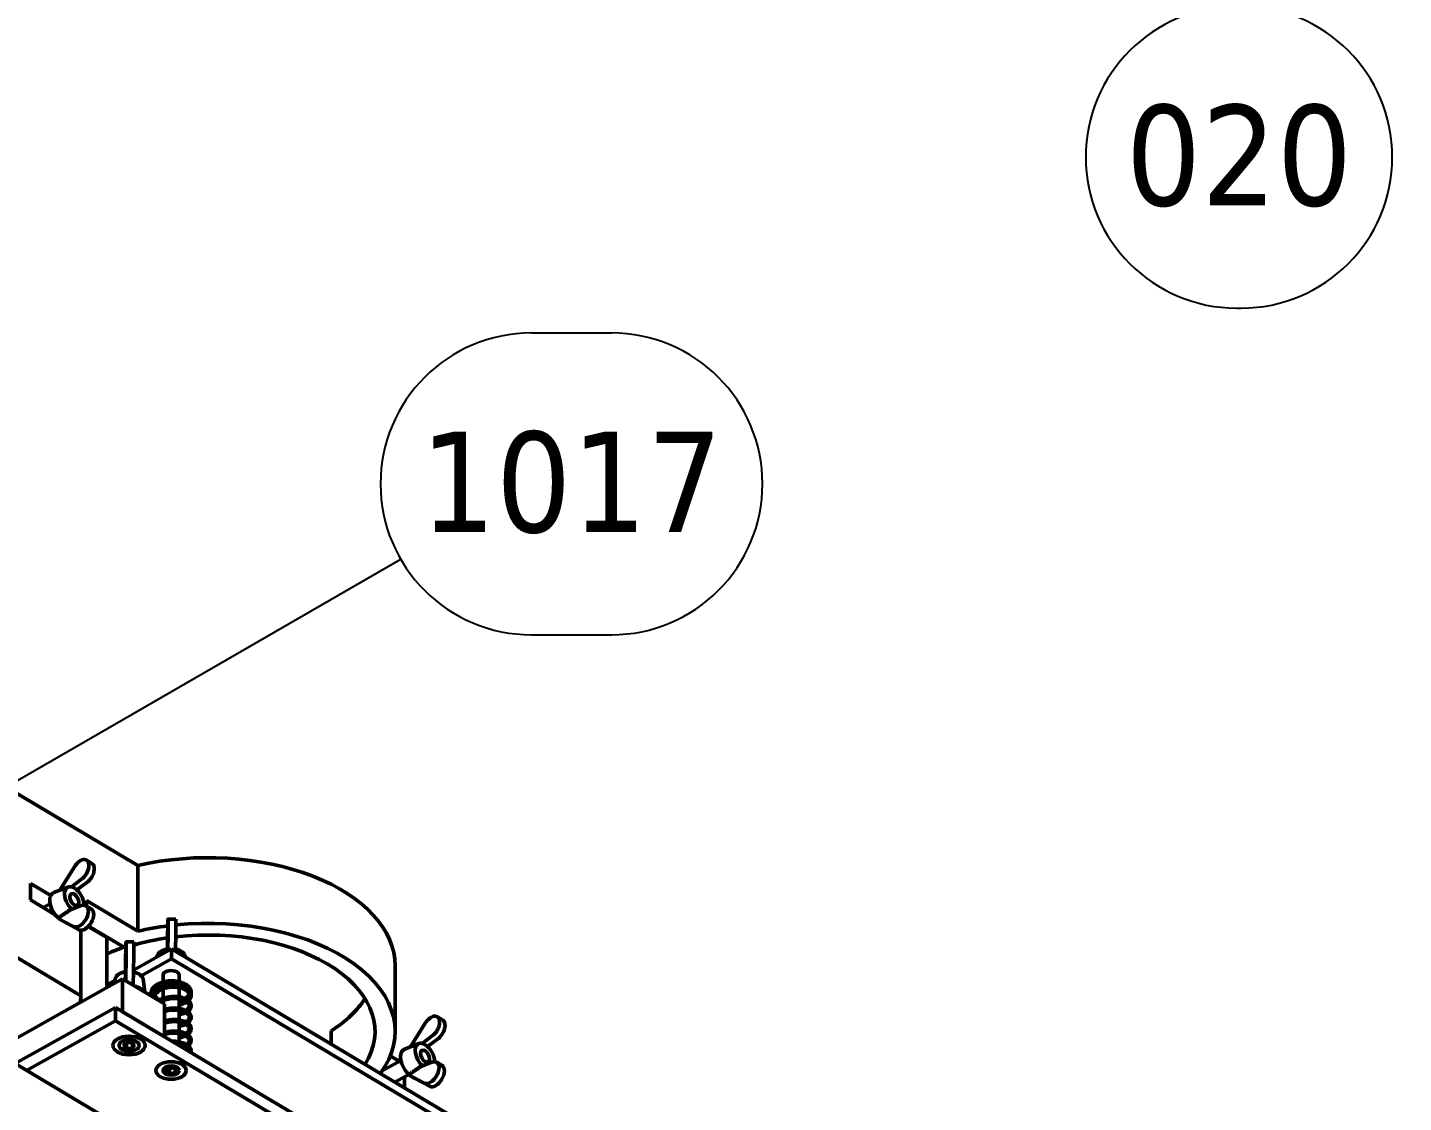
# Model space of a CAD drawing. Header units: millimetres. Extents: x -2685 to 3000, y -4484 to 2121.
# Drawn here: x 2265.2 to 2607, y 806.6 to 1073.8 of the extents above; entities that cross this region are included whole.
import ezdxf

# ---------------------------------------------------------------- set-up
doc = ezdxf.new("R2010")
doc.units = ezdxf.units.MM
doc.header["$LTSCALE"] = 7.142857
doc.layers.add('Symbol (ISO)', color=7, linetype='Continuous', lineweight=25)
doc.layers.add('Visible (ISO)', color=7, linetype='Continuous', lineweight=50)
doc.styles.add('Note Text (ISO)', font='tahoma.ttf')

# ---------------------------------------------------------------- blocks, each defined once
blk = doc.blocks.new('Balloon11')
at = {"layer": 'Symbol (ISO)'}
for p, q in [((347.084, 182.497), (346.301, 184.871)), ((347.559, 182.654), (346.301, 184.871)), ((346.301, 184.871), (346.609, 182.34)), ((346.609, 182.34), (347.559, 182.654)), ((347.084, 182.497), (353.436, 163.241)), ((356.224, 154.787), (357.541, 150.796)), ((359.182, 151.071), (359.342, 151.071)), ((359.182, 140.571), (359.342, 140.571))]:
    blk.add_line(p, q, dxfattribs=at)
at = {"layer": 'Symbol (ISO)', "flags": 128}
blk.add_lwpolyline([(347.559, 182.654), (346.301, 184.871)], dxfattribs=at)
at = {"layer": 'Symbol (ISO)'}
for centre, start, end in [((359.182, 145.821), 90, 270), ((359.342, 145.821), 270, 90)]:
    blk.add_arc(centre, 5.25, start, end, dxfattribs=at)
blk.add_solid([(347.559, 182.654), (346.301, 184.871), (346.609, 182.34), (347.559, 182.654)], dxfattribs=at)
at = {"layer": 'Symbol (ISO)', "insert": (359.262, 145.858), "char_height": 3.5, "attachment_point": 5, "style": 'Note Text (ISO)'}
blk.add_mtext('020', dxfattribs=at)
blk = doc.blocks.new('Balloon26')
at = {"layer": 'Symbol (ISO)'}
for p, q in [((334.65, 139.704), (337.437, 139.704)), ((310.507, 120.512), (330.104, 131.829)), ((334.65, 129.204), (337.437, 129.204)), ((310.257, 120.945), (308.342, 119.262)), ((310.757, 120.079), (310.257, 120.945)), ((310.507, 120.512), (308.342, 119.262)), ((308.342, 119.262), (310.757, 120.079))]:
    blk.add_line(p, q, dxfattribs=at)
at = {"layer": 'Symbol (ISO)', "flags": 128}
blk.add_lwpolyline([(310.257, 120.945), (308.342, 119.262)], dxfattribs=at)
at = {"layer": 'Symbol (ISO)'}
for centre, start, end in [((334.65, 134.454), 90, 270), ((337.437, 134.454), 270, 90)]:
    blk.add_arc(centre, 5.25, start, end, dxfattribs=at)
blk.add_solid([(310.257, 120.945), (308.342, 119.262), (310.757, 120.079), (310.257, 120.945)], dxfattribs=at)
at = {"layer": 'Symbol (ISO)', "insert": (336.043, 134.491), "char_height": 3.5, "attachment_point": 5, "style": 'Note Text (ISO)'}
blk.add_mtext('1017', dxfattribs=at)

msp = doc.modelspace()

# ---------------------------------------------------------------- linework, layer by layer
at = {"layer": 'Visible (ISO)'}
for p, q in [((2258.92, 885.621), (2292.601, 865.539)), ((2273.184, 859.395), (2276.823, 865.248)), ((2281.178, 866.063), (2279.856, 866.876)), ((2292.601, 849.209), (2292.601, 865.539)), ((2278.591, 862.111), (2276.055, 860.242)), ((2265.876, 856.979), (2265.876, 861.061)), ((2265.876, 861.061), (2270.924, 858.051)), ((2275.211, 860.2), (2271.681, 858.798)), ((2277.419, 859.461), (2279.912, 861.298)), ((2272.03, 853.309), (2265.876, 856.979)), ((2269.082, 855.067), (2270.786, 856.019)), ((2278.5, 855.573), (2275.738, 854.522)), ((2279.7, 855.54), (2281.021, 854.727)), ((2279.789, 855.485), (2279.789, 856.848)), ((2279.789, 856.848), (2292.601, 849.209)), ((2272.775, 852.494), (2272.773, 852.401)), ((2272.773, 852.401), (2274.095, 851.588)), ((2272.773, 852.401), (2276.617, 850.394)), ((2277.939, 849.581), (2274.095, 851.588)), ((2300.074, 852.249), (2301.973, 852.225)), ((2278.397, 849.461), (2278.397, 833.183)), ((2284.835, 847.615), (2280.221, 850.366)), ((2280.347, 850.498), (2289.387, 845.108)), ((2299.969, 847.925), (2299.955, 844.423)), ((2300.013, 844.293), (2300.084, 848.814)), ((2301.983, 848.79), (2301.912, 844.234)), ((2379.453, 746.33), (2211.333, 846.571)), ((2278.397, 833.183), (2258.92, 844.796)), ((2284.835, 835.175), (2284.835, 847.615)), ((2289.639, 846.574), (2291.539, 846.549)), ((2291.493, 839.529), (2300.942, 844.812)), ((2300.942, 844.812), (2607.02, 662.314)), ((2300.942, 842.363), (2300.942, 844.812)), ((2289.534, 842.25), (2289.521, 838.748)), ((2289.552, 836.907), (2289.649, 843.139)), ((2291.549, 843.114), (2291.434, 835.784)), ((2293.428, 838.162), (2300.942, 842.363)), ((2297.339, 842.984), (2297.312, 842.783)), ((2300.942, 842.363), (2607.02, 659.865)), ((2304.318, 842.984), (2304.345, 842.783)), ((2298.828, 836.613), (2298.828, 838.281)), ((2302.828, 836.668), (2302.828, 838.281)), ((2356.498, 824.312), (2356.498, 840.642)), ((2288.769, 837.374), (2274.401, 829.341)), ((2284.835, 835.807), (2286.855, 836.936)), ((2286.904, 837.309), (2286.763, 836.252)), ((2299.203, 831.152), (2288.769, 837.374)), ((2288.769, 829.209), (2288.769, 837.374)), ((2293.884, 837.309), (2294.317, 834.066)), ((2298.828, 835.371), (2298.828, 836.095)), ((2298.828, 832.51), (2298.828, 834.837)), ((2302.828, 835.707), (2302.828, 836.154)), ((2302.828, 832.893), (2302.828, 835.199)), ((2256.766, 819.482), (2278.352, 831.55)), ((2278.397, 833.183), (2278.352, 831.55)), ((2295.848, 834.065), (2295.834, 834.065)), ((2298.828, 831.376), (2298.828, 831.976)), ((2299.203, 822.987), (2299.203, 831.152)), ((2302.828, 830.032), (2302.828, 832.386)), ((2262.094, 816.305), (2287.03, 830.246)), ((2287.03, 830.246), (2287.03, 826.98)), ((2287.03, 830.246), (2607.02, 639.452)), ((2299.203, 822.987), (2288.769, 829.209)), ((2302.828, 827.171), (2302.828, 829.525)), ((2368.314, 827.152), (2366.993, 827.964)), ((2287.03, 826.98), (2264.921, 814.62)), ((2607.02, 636.186), (2287.03, 826.98)), ((2302.828, 824.31), (2302.828, 826.665)), ((2340.61, 821.16), (2340.61, 824.464)), ((2360.32, 820.484), (2363.959, 826.337)), ((2288.954, 820.763), (2289.584, 821.513)), ((2289.765, 820.074), (2288.954, 820.763)), ((2289.584, 821.513), (2291.023, 821.574)), ((2289.765, 820.074), (2289.765, 821.521)), ((2291.023, 821.574), (2291.834, 820.884)), ((2291.204, 820.134), (2291.204, 821.42)), ((2291.834, 820.884), (2291.204, 820.134)), ((2302.828, 821.726), (2302.828, 823.804)), ((2302.828, 820.98), (2302.828, 821.216)), ((2362.347, 821.289), (2358.818, 819.887)), ((2365.727, 823.2), (2363.191, 821.331)), ((2364.555, 820.55), (2367.048, 822.387)), ((2291.204, 820.134), (2289.765, 820.074)), ((2353.297, 814.522), (2357.922, 817.108)), ((2355.28, 818.207), (2357.51, 816.878)), ((2299.434, 814.387), (2299.808, 815.192)), ((2300.455, 813.797), (2299.434, 814.387)), ((2299.808, 815.192), (2301.202, 815.407)), ((2300.455, 815.022), (2300.455, 813.797)), ((2301.849, 814.013), (2300.455, 813.797)), ((2301.202, 815.407), (2302.223, 814.818)), ((2301.849, 815.034), (2301.849, 814.013)), ((2302.223, 814.818), (2301.849, 814.013)), ((2365.637, 816.662), (2362.874, 815.611)), ((2366.836, 816.628), (2368.158, 815.816)), ((2356.461, 811.709), (2359.874, 813.617)), ((2358.782, 810.325), (2358.782, 813.006)), ((2359.911, 813.583), (2359.91, 813.49)), ((2359.91, 813.49), (2361.231, 812.677)), ((2359.91, 813.49), (2363.753, 811.483)), ((2365.075, 810.67), (2361.231, 812.677))]:
    msp.add_line(p, q, dxfattribs=at)
for centre, major_axis, ratio, start_param, end_param in [((2309.998, 840.642), (46.5, 0), 0.5773503, 0, 1.9542473), ((2278.285, 864.32), (1.572, 2.555), 0.5771994, 4.101249, 7.8458228), ((2279.606, 863.507), (1.572, 2.555), 0.5771994, 4.101249, 6.2831853), ((2273.479, 855.234), (-1.952, 3.491), 0.5679804, 6.208104, 8.3914098), ((2276.784, 857.081), (-1.708, 3.055), 0.5679804, 5.4896085, 8.3908923), ((2276.784, 857.081), (-1.708, 3.055), 0.5679804, 3.9566416, 5.4896085), ((2278.128, 852.984), (-1.572, -2.555), 0.5771994, 0.040612, 3.7851858), ((2279.449, 852.171), (1.572, 2.555), 0.5771994, 3.1822046, 6.2831853), ((2300.035, 849.25), (0.039, 3), 0.0182377, 4.5669736, 8.3115474), ((2301.935, 849.225), (0.039, 3), 0.0182377, 4.5669736, 6.2831853), ((2309.998, 824.312), (46.5, 0), 0.5773503, 5.8837144, 8.0268131), ((2309.998, 824.312), (46.5, 0), 0.5773503, 1.7874551, 1.9542473), ((2309.998, 824.312), (41.5, 0), 0.5773503, 5.9355355, 8.0487065), ((2309.998, 824.516), (-41.5, 0), 0.5773503, 5.2382274, 5.3638312), ((2309.998, 824.312), (-41.5, 0), 0.5773503, 5.2269207, 5.2321164), ((2289.601, 843.574), (0.039, 3), 0.0182377, 4.5669736, 8.3115474), ((2291.5, 843.55), (0.039, 3), 0.0182377, 4.5669736, 6.2831853), ((2309.998, 824.312), (-41.5, 0), 0.5773503, 4.9565087, 5.1726249), ((2300.828, 842.829), (-3.5, 0), 0.5773503, 4.9641488, 6.20625), ((2300.828, 842.829), (3.5, 0), 0.5773503, 0.0769353, 1.2535813), ((2290.394, 837.154), (-3.5, 0), 0.5773503, 4.9641488, 6.20625), ((2290.394, 837.154), (3.5, 0), 0.5773503, 0.0769353, 1.2535813), ((2300.828, 838.281), (2, 0), 0.5773503, 0, 3.1415927), ((2290.394, 833.398), (4, 0), 0.5773503, 0.331483, 1.2071131), ((2300.609, 835.533), (-0.03, 0.248), 0.029812, 5.3287533, 6.2831853), ((2300.609, 835.533), (0.03, -0.248), 0.029812, 0, 2.1871606), ((2305.128, 834.381), (-0.177, -0.176), 0.8013622, 6.2635318, 8.8059065), ((2305.128, 834.381), (0.177, 0.176), 0.8013622, 5.6643138, 6.2651099), ((2296.083, 834.074), (-0.249, -0.017), 0.7427425, 6.2405401, 6.4883918), ((2304.339, 831.674), (0.11, -0.224), 0.6666362, 3.9715697, 6.3140704), ((2304.339, 831.674), (-0.11, 0.224), 0.6666362, 0.03315, 0.829977), ((2309.998, 840.642), (41.5, 0), 0.5773503, 5.5419645, 5.9354449), ((2365.421, 825.409), (1.572, 2.555), 0.5771994, 4.101249, 7.8458228), ((2366.742, 824.596), (1.572, 2.555), 0.5771994, 4.101249, 6.2831853), ((2304.964, 820.495), (-0.159, -0.193), 0.7733073, 6.2448306, 8.7385942), ((2304.964, 820.495), (0.159, 0.193), 0.7733073, 5.5970016, 6.2477588), ((2363.92, 818.17), (-1.708, 3.055), 0.5679804, 5.4896085, 8.3908923), ((2363.92, 818.17), (-1.708, 3.055), 0.5679804, 3.9566416, 5.4896085), ((2360.615, 816.323), (-1.952, 3.491), 0.5679804, 6.208104, 8.3914098), ((2365.264, 814.073), (-1.572, -2.555), 0.5771994, 0.040612, 3.7851858), ((2366.586, 813.26), (1.572, 2.555), 0.5771994, 3.1822046, 6.2831853)]:
    msp.add_ellipse(centre, major_axis=major_axis, ratio=ratio, start_param=start_param, end_param=end_param, dxfattribs=at)
for centre, major_axis, ratio in [((2276.784, 857.081), (0.791, -1.415), 0.5679804), ((2290.394, 820.824), (-4, 0), 0.5773503), ((2290.394, 820.824), (-2.5, 0), 0.5773503), ((2363.92, 818.17), (0.791, -1.415), 0.5679804), ((2300.828, 814.602), (3.765, 0), 0.5773503), ((2300.828, 814.602), (2, 0), 0.5773503)]:
    msp.add_ellipse(centre, major_axis=major_axis, ratio=ratio, dxfattribs=at)
for points, weights in [([(2272.775, 852.494), (2274.35, 853.571), (2275.738, 854.522)], [1, 1.00211729301, 1.0004735734]), ([(2299.956, 844.261), (2299.955, 844.342), (2299.955, 844.423)], [1.00064523065, 1.00056525202, 1.0004735734]), ([(2289.527, 836.922), (2289.524, 837.87), (2289.521, 838.748)], [1.00108534352, 1.00146868126, 1.0004735734]), ([(2300.182, 815.249), (2300.311, 815.153), (2300.455, 815.022)], [1.05850500864, 1.03917061523, 1]), ([(2300.455, 815.022), (2300.992, 815.236), (2301.474, 815.25)], [1, 1.11516383842, 1.05886467072]), ([(2359.911, 813.583), (2361.486, 814.66), (2362.874, 815.611)], [1, 1.00211729301, 1.0004735734])]:
    msp.add_rational_spline(points, weights, degree=2, dxfattribs=at)
for points, knots in [([(2295.834, 833.645), (2295.834, 833.649), (2295.833, 833.654), (2295.832, 833.674), (2295.831, 833.69), (2295.828, 833.753), (2295.828, 833.801), (2295.833, 833.991), (2295.854, 834.134), (2295.97, 834.589), (2296.132, 834.896), (2296.592, 835.46), (2296.899, 835.722), (2297.635, 836.182), (2298.077, 836.382), (2299.031, 836.684), (2299.554, 836.79), (2300.61, 836.898), (2301.156, 836.902), (2302.202, 836.809), (2302.717, 836.712), (2303.654, 836.43), (2304.088, 836.242), (2304.826, 835.793), (2305.139, 835.527), (2305.597, 834.945), (2305.748, 834.622), (2305.839, 834.081), (2305.835, 833.866), (2305.794, 833.655)], [0, 0, 0, 0, 0.0021086, 0.0021086, 0.0094796, 0.0094796, 0.0315981, 0.0315981, 0.0981075, 0.0981075, 0.2474788, 0.2474788, 0.4010177, 0.4010177, 0.5614861, 0.5614861, 0.7222563, 0.7222563, 0.8818536, 0.8818536, 1.0409888, 1.0409888, 1.2006359, 1.2006359, 1.3615239, 1.3615239, 1.5218448, 1.5218448, 1.6241467, 1.6241467, 1.6241467, 1.6241467]), ([(2296.02, 833.05), (2296.033, 833.083), (2296.047, 833.115), (2296.142, 833.324), (2296.242, 833.496), (2296.482, 833.83), (2296.622, 833.992), (2296.939, 834.302), (2297.116, 834.45), (2297.5, 834.727), (2297.708, 834.856), (2298.15, 835.092), (2298.383, 835.199), (2298.867, 835.39), (2299.119, 835.473), (2299.572, 835.598), (2299.77, 835.645), (2300.172, 835.724), (2300.375, 835.757), (2300.578, 835.782)], [27.4883276, 27.4883276, 27.4883276, 27.4883276, 27.516944, 27.516944, 27.6740405, 27.6740405, 27.8349632, 27.8349632, 27.9984663, 27.9984663, 28.1631156, 28.1631156, 28.3279969, 28.3279969, 28.4927176, 28.4927176, 28.6175848, 28.6175848, 28.742452, 28.742452, 28.742452, 28.742452]), ([(2305.1, 834.75), (2305.088, 834.769), (2305.076, 834.788), (2304.893, 835.06), (2304.633, 835.308), (2304.006, 835.72), (2303.643, 835.894), (2302.844, 836.165), (2302.4, 836.267), (2301.48, 836.386), (2300.993, 836.404), (2300.039, 836.353), (2299.561, 836.283), (2298.675, 836.064), (2298.257, 835.913), (2297.536, 835.552), (2297.223, 835.338), (2296.738, 834.881), (2296.56, 834.633), (2296.37, 834.189), (2296.328, 833.99), (2296.328, 833.756), (2296.33, 833.719), (2296.333, 833.682)], [0.5200354, 0.5200354, 0.5200354, 0.5200354, 0.5316497, 0.5316497, 0.6875602, 0.6875602, 0.8297604, 0.8297604, 0.971501, 0.971501, 1.1145657, 1.1145657, 1.2582867, 1.2582867, 1.401787, 1.401787, 1.5442728, 1.5442728, 1.685843, 1.685843, 1.7977347, 1.7977347, 1.8187752, 1.8187752, 1.8187752, 1.8187752]), ([(2296.455, 832.791), (2296.474, 832.842), (2296.495, 832.893), (2296.588, 833.097), (2296.677, 833.248), (2296.89, 833.538), (2297.013, 833.677), (2297.289, 833.943), (2297.443, 834.07), (2297.777, 834.309), (2297.957, 834.421), (2298.342, 834.628), (2298.546, 834.724), (2298.973, 834.896), (2299.195, 834.972), (2299.62, 835.095), (2299.821, 835.144), (2300.227, 835.227), (2300.433, 835.26), (2300.639, 835.285)], [27.463205, 27.463205, 27.463205, 27.463205, 27.5182535, 27.5182535, 27.6834785, 27.6834785, 27.8438916, 27.8438916, 28.001854, 28.001854, 28.1589591, 28.1589591, 28.3159981, 28.3159981, 28.4732729, 28.4732729, 28.6078624, 28.6078624, 28.742452, 28.742452, 28.742452, 28.742452]), ([(2300.578, 835.782), (2301.119, 835.837), (2301.672, 835.84), (2302.704, 835.746), (2303.198, 835.649), (2304.081, 835.372), (2304.48, 835.187), (2304.997, 834.843), (2305.166, 834.704), (2305.308, 834.555)], [0, 0, 0, 0, 0.16319985, 0.16319985, 0.32346456, 0.32346456, 0.48465762, 0.48465762, 0.57885532, 0.57885532, 0.57885532, 0.57885532]), ([(2304.948, 834.207), (2304.757, 834.408), (2304.489, 834.602), (2303.847, 834.922), (2303.47, 835.055), (2302.647, 835.246), (2302.191, 835.305), (2301.369, 835.334), (2301.002, 835.322), (2300.639, 835.285)], [0, 0, 0, 0, 0.14654439, 0.14654439, 0.28858843, 0.28858843, 0.43171354, 0.43171354, 0.54110858, 0.54110858, 0.54110858, 0.54110858]), ([(2304.737, 832.248), (2304.827, 832.325), (2304.907, 832.403), (2305.154, 832.689), (2305.263, 832.905), (2305.321, 833.186), (2305.328, 833.258), (2305.328, 833.546), (2305.261, 833.767), (2305.071, 834.06), (2305.013, 834.135), (2304.947, 834.209)], [0.08946761, 0.08946761, 0.08946761, 0.08946761, 0.14424682, 0.14424682, 0.28605221, 0.28605221, 0.33456543, 0.33456543, 0.48144323, 0.48144323, 0.53232111, 0.53232111, 0.53232111, 0.53232111]), ([(2305.31, 834.552), (2305.554, 834.285), (2305.722, 833.981), (2305.856, 833.374), (2305.834, 833.066), (2305.63, 832.509), (2305.458, 832.251), (2305.205, 831.997), (2305.18, 831.974), (2305.155, 831.95)], [0, 0, 0, 0, 0.16192636, 0.16192636, 0.31362722, 0.31362722, 0.45639152, 0.45639152, 0.4712255, 0.4712255, 0.4712255, 0.4712255]), ([(2296.55, 833.01), (2296.586, 832.947), (2296.627, 832.884), (2296.758, 832.705), (2296.861, 832.59), (2296.979, 832.478)], [0.12683919, 0.12683919, 0.12683919, 0.12683919, 0.16319682, 0.16319682, 0.23193138, 0.23193138, 0.23193138, 0.23193138]), ([(2298.021, 832.161), (2297.766, 832.28), (2297.533, 832.414), (2297.051, 832.76), (2296.828, 832.979), (2296.663, 833.213)], [-0.45243305, -0.45243305, -0.45243305, -0.45243305, -0.35363178, -0.35363178, -0.22189507, -0.22189507, -0.22189507, -0.22189507]), ([(2297.755, 832.016), (2297.825, 832.056), (2297.896, 832.096), (2298.191, 832.251), (2298.426, 832.357), (2298.913, 832.545), (2299.165, 832.627), (2299.681, 832.766), (2299.945, 832.823), (2300.477, 832.912), (2300.746, 832.944), (2301.281, 832.982), (2301.548, 832.988), (2302.073, 832.976), (2302.332, 832.958), (2302.834, 832.896), (2303.078, 832.854), (2303.545, 832.745), (2303.769, 832.68), (2304.19, 832.527), (2304.387, 832.44), (2304.75, 832.247), (2304.916, 832.141), (2305.209, 831.911), (2305.338, 831.788), (2305.55, 831.53), (2305.635, 831.397), (2305.757, 831.127), (2305.797, 830.991), (2305.834, 830.724), (2305.832, 830.592), (2305.792, 830.332), (2305.754, 830.204), (2305.639, 829.951), (2305.561, 829.826), (2305.365, 829.58), (2305.245, 829.461), (2305.062, 829.312), (2305.014, 829.275), (2304.964, 829.239)], [21.8358677, 21.8358677, 21.8358677, 21.8358677, 21.8899532, 21.8899532, 22.0548317, 22.0548317, 22.2195379, 22.2195379, 22.3840011, 22.3840011, 22.5482921, 22.5482921, 22.7125472, 22.7125472, 22.8769395, 22.8769395, 23.0416694, 23.0416694, 23.2069423, 23.2069423, 23.3728696, 23.3728696, 23.5391065, 23.5391065, 23.7038588, 23.7038588, 23.8625923, 23.8625923, 24.0106099, 24.0106099, 24.1503233, 24.1503233, 24.2903086, 24.2903086, 24.4383436, 24.4383436, 24.5964892, 24.5964892, 24.6500264, 24.6500264, 24.6500264, 24.6500264]), ([(2298.253, 831.718), (2298.422, 831.805), (2298.599, 831.885), (2298.996, 832.043), (2299.219, 832.119), (2299.678, 832.25), (2299.914, 832.305), (2300.393, 832.394), (2300.635, 832.428), (2301.12, 832.473), (2301.362, 832.484), (2301.84, 832.485), (2302.076, 832.475), (2302.534, 832.433), (2302.756, 832.402), (2303.181, 832.32), (2303.384, 832.27), (2303.765, 832.153), (2303.943, 832.087), (2304.269, 831.94), (2304.418, 831.86), (2304.682, 831.692), (2304.798, 831.602), (2304.997, 831.418), (2305.079, 831.323), (2305.21, 831.128), (2305.258, 831.028), (2305.322, 830.819), (2305.334, 830.711), (2305.317, 830.486), (2305.284, 830.368), (2305.172, 830.145), (2305.099, 830.04), (2304.917, 829.841), (2304.812, 829.747), (2304.626, 829.612), (2304.559, 829.567), (2304.488, 829.524)], [21.9037377, 21.9037377, 21.9037377, 21.9037377, 22.0383943, 22.0383943, 22.1956794, 22.1956794, 22.3532483, 22.3532483, 22.5110263, 22.5110263, 22.6688813, 22.6688813, 22.8266474, 22.8266474, 22.9841306, 22.9841306, 23.1411151, 23.1411151, 23.2973966, 23.2973966, 23.45291, 23.45291, 23.608124, 23.608124, 23.7650926, 23.7650926, 23.9298285, 23.9298285, 24.1143858, 24.1143858, 24.3117649, 24.3117649, 24.4841313, 24.4841313, 24.6430642, 24.6430642, 24.7235699, 24.7235699, 24.7235699, 24.7235699]), ([(2298.384, 831.64), (2298.446, 831.617), (2298.51, 831.594), (2298.657, 831.544), (2298.742, 831.517), (2298.828, 831.491)], [0.435382456, 0.435382456, 0.435382456, 0.435382456, 0.457612985, 0.457612985, 0.486494648, 0.486494648, 0.486494648, 0.486494648]), ([(2303.733, 832.16), (2303.713, 832.151), (2303.693, 832.142), (2303.41, 832.016), (2303.127, 831.917), (2302.828, 831.836)], [-1.07110149, -1.07110149, -1.07110149, -1.07110149, -1.06345454, -1.06345454, -0.96409301, -0.96409301, -0.96409301, -0.96409301]), ([(2302.828, 831.356), (2303.04, 831.406), (2303.244, 831.466), (2303.724, 831.637), (2303.99, 831.759), (2304.221, 831.895)], [0.36308093, 0.36308093, 0.36308093, 0.36308093, 0.43358062, 0.43358062, 0.53992857, 0.53992857, 0.53992857, 0.53992857]), ([(2304.455, 831.453), (2304.076, 831.234), (2303.627, 831.052), (2303.039, 830.892), (2302.935, 830.867), (2302.828, 830.843)], [0.00015563, 0.00015563, 0.00015563, 0.00015563, 0.16455682, 0.16455682, 0.19926962, 0.19926962, 0.19926962, 0.19926962]), ([(2304.304, 832.473), (2304.504, 832.604), (2304.679, 832.747), (2305.036, 833.116), (2305.183, 833.352), (2305.267, 833.606), (2305.274, 833.628), (2305.28, 833.649)], [0.04928961, 0.04928961, 0.04928961, 0.04928961, 0.14409787, 0.14409787, 0.28547187, 0.28547187, 0.29821604, 0.29821604, 0.29821604, 0.29821604]), ([(2299.203, 829.773), (2299.291, 829.799), (2299.381, 829.825), (2299.729, 829.916), (2299.993, 829.972), (2300.526, 830.058), (2300.795, 830.088), (2301.33, 830.123), (2301.596, 830.128), (2302.121, 830.113), (2302.378, 830.092), (2302.879, 830.028), (2303.122, 829.984), (2303.587, 829.873), (2303.808, 829.806), (2304.226, 829.651), (2304.422, 829.563), (2304.781, 829.367), (2304.945, 829.26), (2305.234, 829.028), (2305.36, 828.904), (2305.566, 828.646), (2305.648, 828.511), (2305.765, 828.241), (2305.803, 828.106), (2305.834, 827.839), (2305.831, 827.707), (2305.786, 827.448), (2305.745, 827.32), (2305.626, 827.067), (2305.545, 826.942), (2305.344, 826.698), (2305.222, 826.579), (2305.044, 826.437), (2305.004, 826.407), (2304.964, 826.378)], [15.8892445, 15.8892445, 15.8892445, 15.8892445, 15.9463572, 15.9463572, 16.110807, 16.110807, 16.2750915, 16.2750915, 16.4393497, 16.4393497, 16.6037566, 16.6037566, 16.7685138, 16.7685138, 16.9338253, 16.9338253, 17.0997893, 17.0997893, 17.2660098, 17.2660098, 17.4305551, 17.4305551, 17.5887335, 17.5887335, 17.7360842, 17.7360842, 17.8755452, 17.8755452, 18.0158368, 18.0158368, 18.1645011, 18.1645011, 18.3231732, 18.3231732, 18.366841, 18.366841, 18.366841, 18.366841]), ([(2299.203, 829.249), (2299.292, 829.278), (2299.382, 829.305), (2299.703, 829.396), (2299.94, 829.45), (2300.419, 829.537), (2300.661, 829.57), (2301.146, 829.613), (2301.388, 829.624), (2301.865, 829.623), (2302.101, 829.612), (2302.558, 829.569), (2302.779, 829.537), (2303.203, 829.454), (2303.405, 829.404), (2303.784, 829.286), (2303.961, 829.218), (2304.286, 829.071), (2304.433, 828.991), (2304.695, 828.821), (2304.81, 828.732), (2305.006, 828.547), (2305.087, 828.452), (2305.216, 828.256), (2305.263, 828.156), (2305.324, 827.947), (2305.335, 827.838), (2305.314, 827.613), (2305.279, 827.495), (2305.164, 827.272), (2305.09, 827.168), (2304.906, 826.97), (2304.8, 826.876), (2304.617, 826.745), (2304.554, 826.704), (2304.488, 826.664)], [15.855802, 15.855802, 15.855802, 15.855802, 15.9180921, 15.9180921, 16.0756702, 16.0756702, 16.2334535, 16.2334535, 16.3913083, 16.3913083, 16.5490678, 16.5490678, 16.7065371, 16.7065371, 16.8634998, 16.8634998, 17.0197536, 17.0197536, 17.1752431, 17.1752431, 17.3304697, 17.3304697, 17.4875777, 17.4875777, 17.6527829, 17.6527829, 17.8382375, 17.8382375, 18.0351413, 18.0351413, 18.2067306, 18.2067306, 18.3654291, 18.3654291, 18.4403846, 18.4403846, 18.4403846, 18.4403846]), ([(2303.899, 829.239), (2303.86, 829.224), (2303.82, 829.209), (2303.6, 829.131), (2303.407, 829.075), (2303.082, 828.999), (2302.956, 828.974), (2302.828, 828.953)], [24.91921798, 24.91921798, 24.91921798, 24.91921798, 24.95384014, 24.95384014, 25.10983057, 25.10983057, 25.20284673, 25.20284673, 25.20284673, 25.20284673]), ([(2304.488, 828.954), (2304.35, 828.884), (2304.204, 828.82), (2303.841, 828.683), (2303.62, 828.614), (2303.207, 828.513), (2303.02, 828.476), (2302.828, 828.446)], [24.80386562, 24.80386562, 24.80386562, 24.80386562, 24.9270816, 24.9270816, 25.09307589, 25.09307589, 25.22147334, 25.22147334, 25.22147334, 25.22147334]), ([(2299.203, 826.912), (2299.307, 826.943), (2299.412, 826.972), (2299.777, 827.066), (2300.042, 827.12), (2300.575, 827.203), (2300.844, 827.232), (2301.379, 827.264), (2301.645, 827.267), (2302.168, 827.249), (2302.425, 827.227), (2302.923, 827.16), (2303.165, 827.114), (2303.628, 827.001), (2303.848, 826.932), (2304.263, 826.775), (2304.456, 826.685), (2304.812, 826.487), (2304.973, 826.379), (2305.258, 826.145), (2305.381, 826.02), (2305.582, 825.761), (2305.662, 825.626), (2305.773, 825.356), (2305.808, 825.22), (2305.835, 824.954), (2305.829, 824.823), (2305.78, 824.564), (2305.736, 824.436), (2305.612, 824.184), (2305.529, 824.059), (2305.323, 823.815), (2305.198, 823.697), (2305.026, 823.563), (2304.995, 823.54), (2304.964, 823.517)], [9.6060591, 9.6060591, 9.6060591, 9.6060591, 9.6731756, 9.6731756, 9.8376123, 9.8376123, 10.0018908, 10.0018908, 10.1661528, 10.1661528, 10.330575, 10.330575, 10.4953603, 10.4953603, 10.6607109, 10.6607109, 10.8267104, 10.8267104, 10.9929079, 10.9929079, 11.1572281, 11.1572281, 11.3148317, 11.3148317, 11.4615273, 11.4615273, 11.6007707, 11.6007707, 11.741398, 11.741398, 11.8906976, 11.8906976, 12.0498789, 12.0498789, 12.0836556, 12.0836556, 12.0836556, 12.0836556]), ([(2299.203, 826.388), (2299.3, 826.42), (2299.398, 826.449), (2299.728, 826.541), (2299.965, 826.595), (2300.444, 826.68), (2300.687, 826.712), (2301.172, 826.754), (2301.414, 826.764), (2301.891, 826.762), (2302.126, 826.75), (2302.582, 826.705), (2302.803, 826.673), (2303.225, 826.588), (2303.426, 826.537), (2303.804, 826.418), (2303.98, 826.35), (2304.302, 826.202), (2304.448, 826.121), (2304.708, 825.951), (2304.822, 825.861), (2305.015, 825.676), (2305.095, 825.581), (2305.222, 825.385), (2305.267, 825.285), (2305.326, 825.075), (2305.335, 824.966), (2305.311, 824.74), (2305.275, 824.622), (2305.157, 824.4), (2305.082, 824.296), (2304.895, 824.099), (2304.788, 824.006), (2304.608, 823.878), (2304.55, 823.84), (2304.488, 823.803)], [9.5726167, 9.5726167, 9.5726167, 9.5726167, 9.6405164, 9.6405164, 9.7981036, 9.7981036, 9.9558919, 9.9558919, 10.1137464, 10.1137464, 10.271499, 10.271499, 10.4289541, 10.4289541, 10.5858948, 10.5858948, 10.7421206, 10.7421206, 10.8975868, 10.8975868, 11.0528285, 11.0528285, 11.2100836, 11.2100836, 11.3757759, 11.3757759, 11.5621293, 11.5621293, 11.7584836, 11.7584836, 11.9293213, 11.9293213, 12.0877965, 12.0877965, 12.1571994, 12.1571994, 12.1571994, 12.1571994]), ([(2299.203, 824.051), (2299.322, 824.087), (2299.443, 824.12), (2299.825, 824.216), (2300.09, 824.268), (2300.624, 824.348), (2300.893, 824.375), (2301.427, 824.404), (2301.693, 824.406), (2302.215, 824.385), (2302.471, 824.362), (2302.968, 824.292), (2303.209, 824.245), (2303.668, 824.128), (2303.887, 824.058), (2304.299, 823.898), (2304.491, 823.808), (2304.842, 823.607), (2305.001, 823.497), (2305.281, 823.262), (2305.402, 823.136), (2305.598, 822.875), (2305.674, 822.741), (2305.78, 822.47), (2305.812, 822.335), (2305.835, 822.069), (2305.826, 821.938), (2305.773, 821.68), (2305.727, 821.552), (2305.598, 821.3), (2305.512, 821.175), (2305.311, 820.944), (2305.197, 820.836), (2305.069, 820.735)], [3.3228738, 3.3228738, 3.3228738, 3.3228738, 3.3999931, 3.3999931, 3.564417, 3.564417, 3.7286901, 3.7286901, 3.8929564, 3.8929564, 4.0573947, 4.0573947, 4.2222089, 4.2222089, 4.387599, 4.387599, 4.5536327, 4.5536327, 4.7198, 4.7198, 4.8838766, 4.8838766, 5.0408865, 5.0408865, 5.1869412, 5.1869412, 5.3260018, 5.3260018, 5.4669932, 5.4669932, 5.6169326, 5.6169326, 5.7620089, 5.7620089, 5.7620089, 5.7620089]), ([(2299.203, 823.527), (2299.308, 823.561), (2299.415, 823.593), (2299.754, 823.686), (2299.991, 823.739), (2300.47, 823.823), (2300.713, 823.854), (2301.198, 823.895), (2301.44, 823.904), (2301.916, 823.9), (2302.15, 823.887), (2302.605, 823.841), (2302.826, 823.808), (2303.247, 823.722), (2303.447, 823.67), (2303.823, 823.55), (2303.998, 823.482), (2304.318, 823.333), (2304.463, 823.252), (2304.721, 823.081), (2304.833, 822.991), (2305.024, 822.805), (2305.103, 822.71), (2305.227, 822.513), (2305.272, 822.413), (2305.328, 822.203), (2305.336, 822.093), (2305.308, 821.866), (2305.27, 821.749), (2305.149, 821.528), (2305.073, 821.424), (2304.884, 821.228), (2304.775, 821.135), (2304.648, 821.046), (2304.647, 821.045), (2304.645, 821.044)], [3.2894314, 3.2894314, 3.2894314, 3.2894314, 3.3629569, 3.3629569, 3.5205532, 3.5205532, 3.6783464, 3.6783464, 3.8362003, 3.8362003, 3.9939458, 3.9939458, 4.1513863, 4.1513863, 4.3083046, 4.3083046, 4.4645023, 4.4645023, 4.6199456, 4.6199456, 4.7752051, 4.7752051, 4.9326155, 4.9326155, 5.0988135, 5.0988135, 5.2860652, 5.2860652, 5.4817984, 5.4817984, 5.6519093, 5.6519093, 5.8101716, 5.8101716, 5.8117871, 5.8117871, 5.8117871, 5.8117871]), ([(2303.899, 826.378), (2303.854, 826.361), (2303.808, 826.344), (2303.58, 826.264), (2303.385, 826.208), (2303.067, 826.136), (2302.949, 826.112), (2302.828, 826.092)], [18.63603293, 18.63603293, 18.63603293, 18.63603293, 18.67618203, 18.67618203, 18.83220052, 18.83220052, 18.9196614, 18.9196614, 18.9196614, 18.9196614]), ([(2304.488, 826.093), (2304.339, 826.018), (2304.179, 825.948), (2303.802, 825.809), (2303.578, 825.742), (2303.178, 825.647), (2303.005, 825.613), (2302.828, 825.585)], [18.52068089, 18.52068089, 18.52068089, 18.52068089, 18.65400257, 18.65400257, 18.81996098, 18.81996098, 18.93828786, 18.93828786, 18.93828786, 18.93828786]), ([(2301.073, 821.872), (2301.226, 821.876), (2301.379, 821.876), (2302.056, 821.856), (2302.576, 821.789), (2303.529, 821.566), (2303.973, 821.406), (2304.649, 821.057), (2304.912, 820.879), (2305.128, 820.683)], [0.27816355, 0.27816355, 0.27816355, 0.27816355, 0.32405486, 0.32405486, 0.48380685, 0.48380685, 0.64394014, 0.64394014, 0.76959976, 0.76959976, 0.76959976, 0.76959976]), ([(2304.799, 820.307), (2304.576, 820.511), (2304.278, 820.702), (2303.589, 821.015), (2303.191, 821.142), (2302.507, 821.282), (2302.234, 821.322), (2301.956, 821.346)], [0, 0, 0, 0, 0.14490538, 0.14490538, 0.28649046, 0.28649046, 0.37253624, 0.37253624, 0.37253624, 0.37253624]), ([(2302.425, 821.066), (2302.43, 821.065), (2302.434, 821.065), (2302.942, 820.97), (2303.422, 820.826), (2304.272, 820.459), (2304.652, 820.23), (2305.24, 819.729), (2305.467, 819.455), (2305.616, 819.164)], [1.51069392, 1.51069392, 1.51069392, 1.51069392, 1.5122373, 1.5122373, 1.67150278, 1.67150278, 1.8317224, 1.8317224, 1.98148559, 1.98148559, 1.98148559, 1.98148559]), ([(2303.899, 823.517), (2303.847, 823.498), (2303.795, 823.479), (2303.559, 823.397), (2303.364, 823.342), (2303.052, 823.272), (2302.941, 823.25), (2302.828, 823.231)], [12.35284781, 12.35284781, 12.35284781, 12.35284781, 12.39853074, 12.39853074, 12.55457732, 12.55457732, 12.63647608, 12.63647608, 12.63647608, 12.63647608]), ([(2304.488, 823.232), (2304.328, 823.151), (2304.155, 823.077), (2303.762, 822.935), (2303.537, 822.87), (2303.148, 822.78), (2302.99, 822.75), (2302.828, 822.725)], [12.23749615, 12.23749615, 12.23749615, 12.23749615, 12.38092213, 12.38092213, 12.54684353, 12.54684353, 12.65510242, 12.65510242, 12.65510242, 12.65510242]), ([(2305.127, 820.684), (2305.41, 820.438), (2305.62, 820.154), (2305.796, 819.683), (2305.828, 819.506), (2305.828, 819.237), (2305.819, 819.145), (2305.801, 819.053)], [0.00024563, 0.00024563, 0.00024563, 0.00024563, 0.16470407, 0.16470407, 0.25714353, 0.25714353, 0.30551522, 0.30551522, 0.30551522, 0.30551522]), ([(2303.771, 820.264), (2303.974, 820.179), (2304.167, 820.086), (2304.574, 819.854), (2304.784, 819.708), (2304.968, 819.55)], [0.56651881, 0.56651881, 0.56651881, 0.56651881, 0.64146032, 0.64146032, 0.73810913, 0.73810913, 0.73810913, 0.73810913]), ([(2304.631, 820.447), (2304.598, 820.429), (2304.565, 820.411), (2304.499, 820.376), (2304.466, 820.36), (2304.433, 820.344)], [5.910870038, 5.910870038, 5.910870038, 5.910870038, 5.941591873, 5.941591873, 5.970718074, 5.970718074, 5.970718074, 5.970718074]), ([(2305.268, 819.666), (2305.256, 819.699), (2305.243, 819.732), (2305.143, 819.947), (2305, 820.132), (2304.802, 820.304)], [0.56184188, 0.56184188, 0.56184188, 0.56184188, 0.58532567, 0.58532567, 0.7146322, 0.7146322, 0.7146322, 0.7146322])]:
    msp.add_open_spline(points, degree=3, knots=knots, dxfattribs=at)
for points in [[(2295.84, 833.999), (2295.837, 834.018), (2295.836, 834.037), (2295.834, 834.056)], [(2295.962, 833.085), (2295.892, 833.267), (2295.849, 833.456), (2295.834, 833.645)], [(2296.333, 833.682), (2296.334, 833.664), (2296.336, 833.646), (2296.338, 833.629)], [(2296.346, 833.967), (2296.345, 833.976), (2296.344, 833.984), (2296.343, 833.992)], [(2296.405, 833.721), (2296.379, 833.803), (2296.359, 833.885), (2296.346, 833.967)], [(2298.828, 831.862), (2298.774, 831.878), (2298.72, 831.894), (2298.667, 831.911)], [(2304.224, 831.896), (2304.243, 831.907), (2304.263, 831.918), (2304.282, 831.929)], [(2304.752, 831.634), (2304.658, 831.57), (2304.558, 831.51), (2304.454, 831.452)], [(2304.139, 820.758), (2304.048, 820.716), (2303.953, 820.677), (2303.854, 820.64)]]:
    msp.add_open_spline(points, degree=3, dxfattribs=at)

# ---------------------------------------------------------------- block references
at = {"layer": 'Symbol (ISO)', "xscale": 7.142857142857142, "yscale": 7.142857142857142, "zscale": 7.142857142857142}
for name in ['Balloon11', 'Balloon26']:
    msp.add_blockref(name, (0, 0), dxfattribs=at)

doc.saveas('drawing.dxf')
